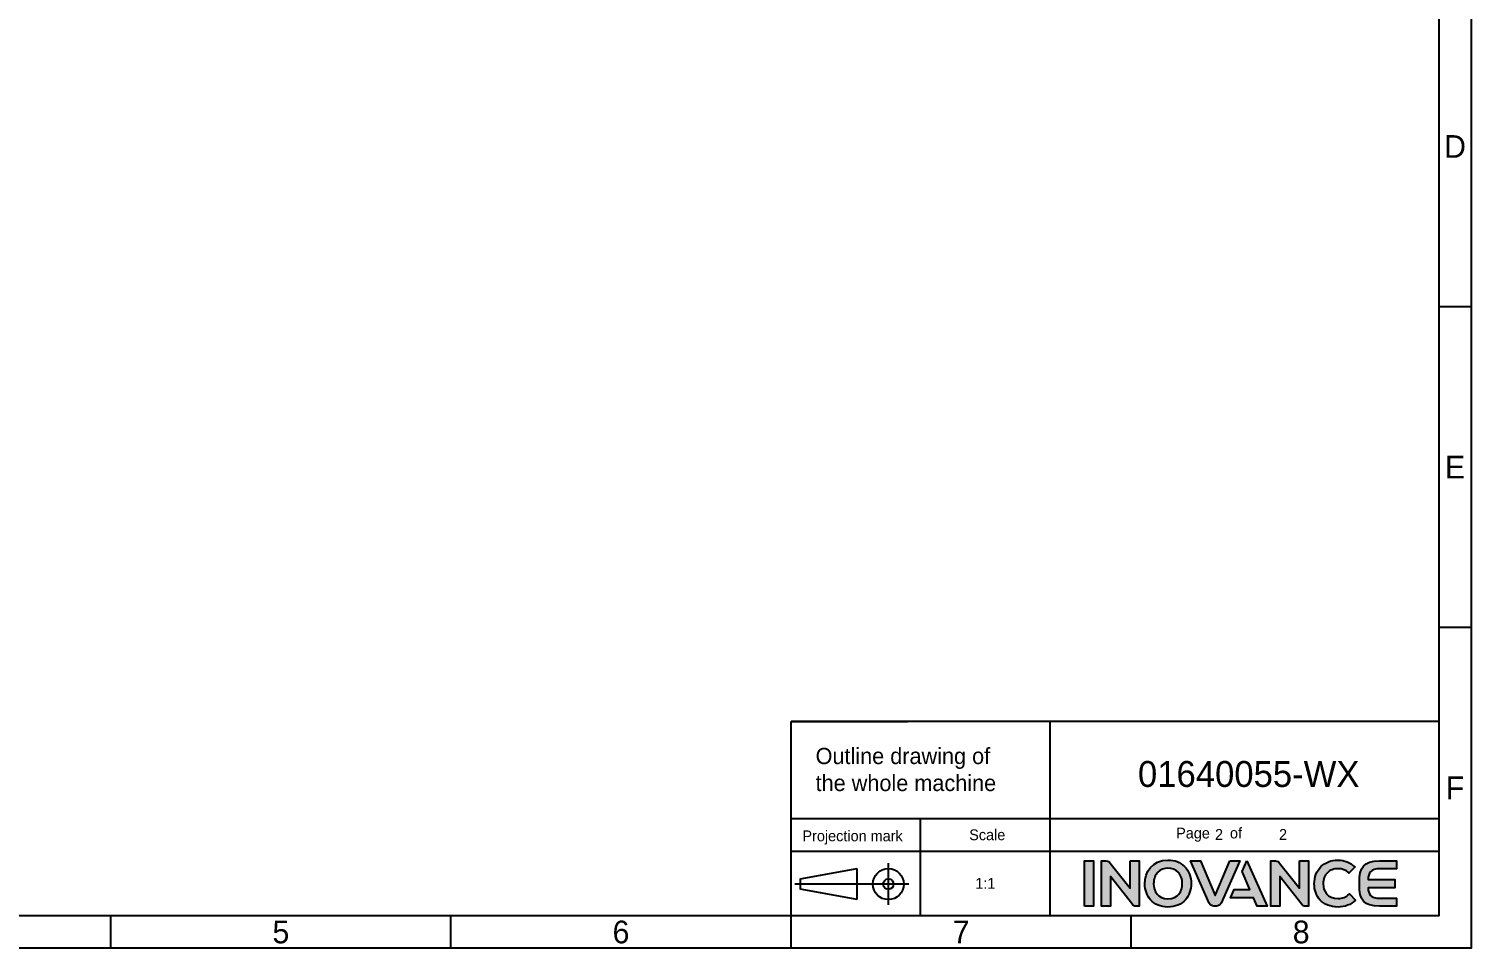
# Model space of a CAD drawing. Header units: millimetres. Extents: x 4086 to 8300, y 123 to 1549.
# Drawn here: x 7231 to 8300, y 124 to 805 of the extents above; entities that cross this region are included whole.
import ezdxf
from ezdxf.enums import TextEntityAlignment as Align

# ---------------------------------------------------------------- set-up
doc = ezdxf.new("R2010")
doc.units = ezdxf.units.MM
doc.layers.add('logo-蓝色', color=7, linetype='Continuous', true_color=0x008ccf)
doc.styles.get("Standard").update_dxf_attribs({"font": 'simsun.ttc'})
doc.styles.add('思源黑', font='SourceHanSansCN-Normal.ttf')

# ---------------------------------------------------------------- blocks, each defined once
blk = doc.blocks.new('1')
at = {"layer": 'logo-蓝色'}
h = blk.add_hatch(color=256, dxfattribs=at)
h.dxf.hatch_style = 1
edge = h.paths.add_edge_path()
edge.add_spline(control_points=[(8013.2, 154.8), (8013.2, 154.8), (8019.8, 154.8), (8019.8, 154.8), (8019.8, 154.8), (8019.8, 154.8), (8019.8, 188.2), (8019.8, 188.2), (8019.8, 188.2), (8019.8, 188.2), (8013.2, 188.2), (8013.2, 188.2), (8013.2, 188.2), (8013.2, 188.2), (8013.2, 154.8), (8013.2, 154.8)], knot_values=[0, 0, 0, 0, 0.25, 0.25, 0.25, 0.25, 0.5, 0.5, 0.5, 0.5, 0.75, 0.75, 0.75, 0.75, 1, 1, 1, 1], degree=3, periodic=1)
h = blk.add_hatch(color=256, dxfattribs=at)
h.dxf.hatch_style = 1
edge = h.paths.add_edge_path()
edge.add_spline(control_points=[(8046.9, 188.2), (8046.9, 188.2), (8046.9, 168.1), (8046.9, 168.1), (8046.9, 168.1), (8046.9, 168.1), (8032.2, 186.7), (8032.2, 186.7), (8032.2, 186.7), (8031.5, 187.6), (8030.5, 188.2), (8029.3, 188.2), (8029.3, 188.2), (8029.3, 188.2), (8025.7, 188.2), (8025.7, 188.2), (8025.7, 188.2), (8025.7, 188.2), (8025.7, 154.7), (8025.7, 154.7), (8025.7, 154.7), (8025.7, 154.7), (8032.4, 154.7), (8032.4, 154.7), (8032.4, 154.7), (8032.4, 154.7), (8032.4, 176.6), (8032.4, 176.6), (8032.4, 176.6), (8032.4, 176.6), (8048.9, 155.8), (8048.9, 155.8), (8048.9, 155.8), (8049.4, 155.1), (8050.1, 154.7), (8051, 154.7), (8051, 154.7), (8051, 154.7), (8053.6, 154.7), (8053.6, 154.7), (8053.6, 154.7), (8053.6, 154.7), (8053.6, 188.2), (8053.6, 188.2), (8053.6, 188.2), (8053.6, 188.2), (8046.9, 188.2), (8046.9, 188.2)], knot_values=[0, 0, 0, 0, 0.083333, 0.083333, 0.083333, 0.083333, 0.166667, 0.166667, 0.166667, 0.166667, 0.25, 0.25, 0.25, 0.25, 0.333333, 0.333333, 0.333333, 0.333333, 0.416667, 0.416667, 0.416667, 0.416667, 0.5, 0.5, 0.5, 0.5, 0.583333, 0.583333, 0.583333, 0.583333, 0.666667, 0.666667, 0.666667, 0.666667, 0.75, 0.75, 0.75, 0.75, 0.833333, 0.833333, 0.833333, 0.833333, 0.916667, 0.916667, 0.916667, 0.916667, 1, 1, 1, 1], degree=3, periodic=1)
h = blk.add_hatch(color=256, dxfattribs=at)
h.dxf.hatch_style = 1
edge = h.paths.add_edge_path(flags=16)
edge.add_spline(control_points=[(8067.5, 179.9), (8069.4, 181.8), (8072, 182.8), (8075, 182.8), (8075, 182.8), (8078.1, 182.8), (8080.6, 181.9), (8082.5, 180), (8082.5, 180), (8084.5, 177.9), (8085.7, 174.7), (8085.6, 171.3), (8085.6, 171.3), (8085.5, 165.9), (8082.7, 160.2), (8075, 160.2), (8075, 160.2), (8067.4, 160.2), (8064.5, 165.9), (8064.4, 171.2), (8064.4, 171.2), (8064.3, 174.6), (8065.5, 177.8), (8067.5, 179.9)], knot_values=[0, 0, 0, 0, 0.166667, 0.166667, 0.166667, 0.166667, 0.333333, 0.333333, 0.333333, 0.333333, 0.5, 0.5, 0.5, 0.5, 0.666667, 0.666667, 0.666667, 0.666667, 0.833333, 0.833333, 0.833333, 0.833333, 1, 1, 1, 1], degree=3, periodic=0)
edge = h.paths.add_edge_path()
edge.add_spline(control_points=[(8075, 188.9), (8063.2, 188.9), (8057.9, 179.8), (8057.9, 171.3), (8057.9, 171.3), (8057.9, 166.7), (8059.4, 162.5), (8062.1, 159.4), (8062.1, 159.4), (8065.1, 155.9), (8069.6, 154.1), (8075, 154.1), (8075, 154.1), (8080.4, 154.1), (8084.9, 155.9), (8088, 159.5), (8088, 159.5), (8090.6, 162.5), (8092.1, 166.8), (8092.2, 171.3), (8092.2, 171.3), (8092.2, 176.3), (8090.4, 180.9), (8087.3, 184.1), (8087.3, 184.1), (8084.2, 187.3), (8080, 188.9), (8075, 188.9)], knot_values=[0, 0, 0, 0, 0.142857, 0.142857, 0.142857, 0.142857, 0.285714, 0.285714, 0.285714, 0.285714, 0.428571, 0.428571, 0.428571, 0.428571, 0.571429, 0.571429, 0.571429, 0.571429, 0.714286, 0.714286, 0.714286, 0.714286, 0.857143, 0.857143, 0.857143, 0.857143, 1, 1, 1, 1], degree=3, periodic=0)
h = blk.add_hatch(color=256, dxfattribs=at)
h.dxf.hatch_style = 1
edge = h.paths.add_edge_path()
edge.add_spline(control_points=[(8120.9, 188.2), (8120.9, 188.2), (8110, 162.7), (8110, 162.7), (8110, 162.7), (8110, 162.7), (8099, 188.2), (8099, 188.2), (8099, 188.2), (8099, 188.2), (8091.6, 188.2), (8091.6, 188.2), (8091.6, 188.2), (8091.6, 188.2), (8105.6, 156.9), (8105.6, 156.9), (8105.6, 156.9), (8106.2, 155.7), (8107.5, 154.8), (8108.9, 154.8), (8108.9, 154.8), (8108.9, 154.8), (8108.9, 154.8), (8108.9, 154.8), (8108.9, 154.8), (8108.9, 154.8), (8111, 154.8), (8111, 154.8), (8111, 154.8), (8111, 154.8), (8111, 154.8), (8111, 154.8), (8111, 154.8), (8112.5, 154.8), (8113.7, 155.7), (8114.3, 156.9), (8114.3, 156.9), (8114.3, 156.9), (8128.3, 188.2), (8128.3, 188.2), (8128.3, 188.2), (8128.3, 188.2), (8120.9, 188.2), (8120.9, 188.2)], knot_values=[0, 0, 0, 0, 0.090909, 0.090909, 0.090909, 0.090909, 0.181818, 0.181818, 0.181818, 0.181818, 0.272727, 0.272727, 0.272727, 0.272727, 0.363636, 0.363636, 0.363636, 0.363636, 0.454545, 0.454545, 0.454545, 0.454545, 0.545455, 0.545455, 0.545455, 0.545455, 0.636364, 0.636364, 0.636364, 0.636364, 0.727273, 0.727273, 0.727273, 0.727273, 0.818182, 0.818182, 0.818182, 0.818182, 0.909091, 0.909091, 0.909091, 0.909091, 1, 1, 1, 1], degree=3, periodic=1)
h = blk.add_hatch(color=256, dxfattribs=at)
h.dxf.hatch_style = 1
edge = h.paths.add_edge_path()
edge.add_spline(control_points=[(8133.5, 188.2), (8133.5, 188.2), (8130, 180.4), (8130, 180.4), (8130, 180.4), (8130, 180.4), (8135.7, 167.2), (8135.7, 167.2), (8135.7, 167.2), (8135.7, 167.2), (8124.1, 167.2), (8124.1, 167.2), (8124.1, 167.2), (8124.1, 167.2), (8121.3, 161), (8121.3, 161), (8121.3, 161), (8121.3, 161), (8138.4, 161), (8138.4, 161), (8138.4, 161), (8138.4, 161), (8141.2, 154.8), (8141.2, 154.8), (8141.2, 154.8), (8141.2, 154.8), (8148.4, 154.8), (8148.4, 154.8), (8148.4, 154.8), (8148.4, 154.8), (8133.5, 188.2), (8133.5, 188.2)], knot_values=[0, 0, 0, 0, 0.125, 0.125, 0.125, 0.125, 0.25, 0.25, 0.25, 0.25, 0.375, 0.375, 0.375, 0.375, 0.5, 0.5, 0.5, 0.5, 0.625, 0.625, 0.625, 0.625, 0.75, 0.75, 0.75, 0.75, 0.875, 0.875, 0.875, 0.875, 1, 1, 1, 1], degree=3, periodic=1)
h = blk.add_hatch(color=256, dxfattribs=at)
h.dxf.hatch_style = 1
edge = h.paths.add_edge_path()
edge.add_spline(control_points=[(8172.4, 188.2), (8172.4, 188.2), (8172.4, 168.1), (8172.4, 168.1), (8172.4, 168.1), (8172.4, 168.1), (8157.7, 186.7), (8157.7, 186.7), (8157.7, 186.7), (8157, 187.6), (8156, 188.2), (8154.8, 188.2), (8154.8, 188.2), (8154.8, 188.2), (8151.2, 188.2), (8151.2, 188.2), (8151.2, 188.2), (8151.2, 188.2), (8151.2, 154.7), (8151.2, 154.7), (8151.2, 154.7), (8151.2, 154.7), (8157.9, 154.7), (8157.9, 154.7), (8157.9, 154.7), (8157.9, 154.7), (8157.9, 176.6), (8157.9, 176.6), (8157.9, 176.6), (8157.9, 176.6), (8174.4, 155.8), (8174.4, 155.8), (8174.4, 155.8), (8174.9, 155.1), (8175.6, 154.7), (8176.5, 154.7), (8176.5, 154.7), (8176.5, 154.7), (8179.1, 154.7), (8179.1, 154.7), (8179.1, 154.7), (8179.1, 154.7), (8179.1, 188.2), (8179.1, 188.2), (8179.1, 188.2), (8179.1, 188.2), (8172.4, 188.2), (8172.4, 188.2)], knot_values=[0, 0, 0, 0, 0.083333, 0.083333, 0.083333, 0.083333, 0.166667, 0.166667, 0.166667, 0.166667, 0.25, 0.25, 0.25, 0.25, 0.333333, 0.333333, 0.333333, 0.333333, 0.416667, 0.416667, 0.416667, 0.416667, 0.5, 0.5, 0.5, 0.5, 0.583333, 0.583333, 0.583333, 0.583333, 0.666667, 0.666667, 0.666667, 0.666667, 0.75, 0.75, 0.75, 0.75, 0.833333, 0.833333, 0.833333, 0.833333, 0.916667, 0.916667, 0.916667, 0.916667, 1, 1, 1, 1], degree=3, periodic=1)
h = blk.add_hatch(color=256, dxfattribs=at)
h.dxf.hatch_style = 1
edge = h.paths.add_edge_path()
edge.add_spline(control_points=[(8209.2, 163.6), (8207.2, 161.6), (8204.1, 160.3), (8201.1, 160.3), (8201.1, 160.3), (8193, 160.3), (8190, 166), (8190, 171.3), (8190, 171.3), (8189.9, 174.5), (8191.1, 177.5), (8193.1, 179.5), (8193.1, 179.5), (8195.1, 181.5), (8197.8, 182.5), (8201.1, 182.5), (8201.1, 182.5), (8204.1, 182.5), (8206.9, 181.5), (8208.9, 179.5), (8208.9, 179.5), (8208.9, 179.5), (8209.1, 179.3), (8209.1, 179.3), (8209.1, 179.3), (8209.1, 179.3), (8213.5, 183.6), (8213.5, 183.6), (8213.5, 183.6), (8213.5, 183.6), (8213.4, 183.8), (8213.4, 183.8), (8213.4, 183.8), (8210, 187.1), (8205.7, 188.9), (8201.1, 188.9), (8201.1, 188.9), (8195.9, 188.9), (8191.5, 187.2), (8188.3, 184), (8188.3, 184), (8185.2, 180.8), (8183.4, 176.2), (8183.4, 171.3), (8183.4, 171.3), (8183.4, 166.7), (8184.9, 162.5), (8187.6, 159.4), (8187.6, 159.4), (8190.8, 155.9), (8195.4, 154.1), (8201.1, 154.1), (8201.1, 154.1), (8206.1, 154.1), (8210.5, 155.8), (8213.8, 159), (8213.8, 159), (8213.8, 159), (8213.9, 159.2), (8213.9, 159.2), (8213.9, 159.2), (8213.9, 159.2), (8209.4, 163.8), (8209.4, 163.8), (8209.4, 163.8), (8209.4, 163.8), (8209.2, 163.6), (8209.2, 163.6)], knot_values=[0, 0, 0, 0, 0.058824, 0.058824, 0.058824, 0.058824, 0.117647, 0.117647, 0.117647, 0.117647, 0.176471, 0.176471, 0.176471, 0.176471, 0.235294, 0.235294, 0.235294, 0.235294, 0.294118, 0.294118, 0.294118, 0.294118, 0.352941, 0.352941, 0.352941, 0.352941, 0.411765, 0.411765, 0.411765, 0.411765, 0.470588, 0.470588, 0.470588, 0.470588, 0.529412, 0.529412, 0.529412, 0.529412, 0.588235, 0.588235, 0.588235, 0.588235, 0.647059, 0.647059, 0.647059, 0.647059, 0.705882, 0.705882, 0.705882, 0.705882, 0.764706, 0.764706, 0.764706, 0.764706, 0.823529, 0.823529, 0.823529, 0.823529, 0.882353, 0.882353, 0.882353, 0.882353, 0.941176, 0.941176, 0.941176, 0.941176, 1, 1, 1, 1], degree=3, periodic=0)
h = blk.add_hatch(color=256, dxfattribs=at)
h.dxf.hatch_style = 1
edge = h.paths.add_edge_path()
edge.add_spline(control_points=[(8231.8, 182.4), (8231.8, 182.4), (8244.3, 182.4), (8244.3, 182.4), (8244.3, 182.4), (8244.3, 182.4), (8244.3, 188.2), (8244.3, 188.2), (8244.3, 188.2), (8244.3, 188.2), (8231.7, 188.2), (8231.7, 188.2), (8231.7, 188.2), (8220, 188.2), (8216.8, 183.7), (8216.8, 171.9), (8216.8, 171.9), (8216.8, 171.9), (8216.8, 171.5), (8216.8, 171.5), (8216.8, 171.5), (8216.8, 171.5), (8216.8, 171.5), (8216.8, 171.5), (8216.8, 171.5), (8216.8, 171.5), (8216.8, 171.5), (8216.8, 171.5), (8216.8, 171.5), (8216.8, 171.5), (8216.8, 171.5), (8216.8, 171.5), (8216.8, 171.5), (8216.8, 171.5), (8216.8, 171), (8216.8, 171), (8216.8, 171), (8216.8, 159.2), (8220, 154.8), (8231.7, 154.8), (8231.7, 154.8), (8231.7, 154.8), (8244.3, 154.8), (8244.3, 154.8), (8244.3, 154.8), (8244.3, 154.8), (8244.3, 160.6), (8244.3, 160.6), (8244.3, 160.6), (8244.3, 160.6), (8231.8, 160.6), (8231.8, 160.6), (8231.8, 160.6), (8228.8, 160.6), (8226.4, 161.1), (8225, 162.7), (8225, 162.7), (8223.9, 164), (8223.4, 166), (8223.3, 168.4), (8223.3, 168.4), (8223.3, 168.4), (8243.2, 168.4), (8243.2, 168.4), (8243.2, 168.4), (8243.2, 168.4), (8243.2, 171.5), (8243.2, 171.5), (8243.2, 171.5), (8243.2, 171.5), (8243.2, 174.6), (8243.2, 174.6), (8243.2, 174.6), (8243.2, 174.6), (8223.3, 174.6), (8223.3, 174.6), (8223.3, 174.6), (8223.4, 176.9), (8223.9, 178.9), (8225, 180.2), (8225, 180.2), (8226.4, 181.8), (8228.8, 182.4), (8231.8, 182.4)], knot_values=[0, 0, 0, 0, 0.047619, 0.047619, 0.047619, 0.047619, 0.095238, 0.095238, 0.095238, 0.095238, 0.142857, 0.142857, 0.142857, 0.142857, 0.190476, 0.190476, 0.190476, 0.190476, 0.238095, 0.238095, 0.238095, 0.238095, 0.285714, 0.285714, 0.285714, 0.285714, 0.333333, 0.333333, 0.333333, 0.333333, 0.380952, 0.380952, 0.380952, 0.380952, 0.428571, 0.428571, 0.428571, 0.428571, 0.47619, 0.47619, 0.47619, 0.47619, 0.52381, 0.52381, 0.52381, 0.52381, 0.571429, 0.571429, 0.571429, 0.571429, 0.619048, 0.619048, 0.619048, 0.619048, 0.666667, 0.666667, 0.666667, 0.666667, 0.714286, 0.714286, 0.714286, 0.714286, 0.761905, 0.761905, 0.761905, 0.761905, 0.809524, 0.809524, 0.809524, 0.809524, 0.857143, 0.857143, 0.857143, 0.857143, 0.904762, 0.904762, 0.904762, 0.904762, 0.952381, 0.952381, 0.952381, 0.952381, 1, 1, 1, 1], degree=3, periodic=0)
at = {"color": 2}
for p, q in [((8299.7, 598.8), (8275.7, 598.8)), ((8299.7, 361.2), (8275.7, 361.2)), ((8275.7, 291.6), (7795.7, 291.6)), ((7795.7, 147.6), (7795.7, 291.6)), ((7795.7, 291.6), (7882.1, 291.6)), ((7987.7, 147.6), (7987.7, 291.6)), ((7795.7, 147.6), (7795.7, 219.6)), ((7795.7, 219.6), (7882.1, 219.6)), ((7795.7, 219.6), (8275.7, 219.6)), ((7891.7, 147.6), (7891.7, 219.6)), ((7795.7, 195.6), (7987.7, 195.6)), ((7802.5, 175), (7844.7, 182.6)), ((7844.7, 159.6), (7844.7, 182.6)), ((7867.8, 155.8), (7867.8, 186.5)), ((7883.1, 171.1), (7798.6, 171.1)), ((7802.5, 175), (7802.5, 167.3)), ((7844.7, 159.6), (7802.5, 167.3)), ((7291.7, 123.6), (7291.7, 147.6)), ((7543.7, 123.6), (7543.7, 147.6)), ((7795.7, 123.6), (7795.7, 147.6)), ((8047.7, 123.6), (8047.7, 147.6))]:
    blk.add_line(p, q, dxfattribs=at)
for points in [[(6283.7, 123.6), (6283.7, 1549.2), (8299.7, 1549.2), (8299.7, 123.6)], [(6403.7, 147.6), (6403.7, 1525.2), (8275.7, 1525.2), (8275.7, 147.6)], [(7987.7, 195.6), (8275.7, 195.6), (8275.7, 147.6), (7987.7, 147.6)]]:
    blk.add_lwpolyline(points, close=True, dxfattribs=at)
for radius in [11.5, 3.84]:
    blk.add_circle((7867.8, 171.1), radius, dxfattribs=at)
at = {"layer": 'logo-蓝色'}
for points, knots in [([(8013.2, 154.8), (8013.2, 154.8), (8019.8, 154.8), (8019.8, 154.8), (8019.8, 154.8), (8019.8, 154.8), (8019.8, 188.2), (8019.8, 188.2), (8019.8, 188.2), (8019.8, 188.2), (8013.2, 188.2), (8013.2, 188.2), (8013.2, 188.2), (8013.2, 188.2), (8013.2, 154.8), (8013.2, 154.8)], [0, 0, 0, 0, 0.25, 0.25, 0.25, 0.25, 0.5, 0.5, 0.5, 0.5, 0.75, 0.75, 0.75, 0.75, 1, 1, 1, 1]), ([(8046.9, 188.2), (8046.9, 188.2), (8046.9, 168.1), (8046.9, 168.1), (8046.9, 168.1), (8046.9, 168.1), (8032.2, 186.7), (8032.2, 186.7), (8032.2, 186.7), (8031.5, 187.6), (8030.5, 188.2), (8029.3, 188.2), (8029.3, 188.2), (8029.3, 188.2), (8025.7, 188.2), (8025.7, 188.2), (8025.7, 188.2), (8025.7, 188.2), (8025.7, 154.7), (8025.7, 154.7), (8025.7, 154.7), (8025.7, 154.7), (8032.4, 154.7), (8032.4, 154.7), (8032.4, 154.7), (8032.4, 154.7), (8032.4, 176.6), (8032.4, 176.6), (8032.4, 176.6), (8032.4, 176.6), (8048.9, 155.8), (8048.9, 155.8), (8048.9, 155.8), (8049.4, 155.1), (8050.1, 154.7), (8051, 154.7), (8051, 154.7), (8051, 154.7), (8053.6, 154.7), (8053.6, 154.7), (8053.6, 154.7), (8053.6, 154.7), (8053.6, 188.2), (8053.6, 188.2), (8053.6, 188.2), (8053.6, 188.2), (8046.9, 188.2), (8046.9, 188.2)], [0, 0, 0, 0, 0.083333, 0.083333, 0.083333, 0.083333, 0.166667, 0.166667, 0.166667, 0.166667, 0.25, 0.25, 0.25, 0.25, 0.333333, 0.333333, 0.333333, 0.333333, 0.416667, 0.416667, 0.416667, 0.416667, 0.5, 0.5, 0.5, 0.5, 0.583333, 0.583333, 0.583333, 0.583333, 0.666667, 0.666667, 0.666667, 0.666667, 0.75, 0.75, 0.75, 0.75, 0.833333, 0.833333, 0.833333, 0.833333, 0.916667, 0.916667, 0.916667, 0.916667, 1, 1, 1, 1]), ([(8075, 188.9), (8063.2, 188.9), (8057.9, 179.8), (8057.9, 171.3), (8057.9, 171.3), (8057.9, 166.7), (8059.4, 162.5), (8062.1, 159.4), (8062.1, 159.4), (8065.1, 155.9), (8069.6, 154.1), (8075, 154.1), (8075, 154.1), (8080.4, 154.1), (8084.9, 155.9), (8088, 159.5), (8088, 159.5), (8090.6, 162.5), (8092.1, 166.8), (8092.2, 171.3), (8092.2, 171.3), (8092.2, 176.3), (8090.4, 180.9), (8087.3, 184.1), (8087.3, 184.1), (8084.2, 187.3), (8080, 188.9), (8075, 188.9)], [0, 0, 0, 0, 0.142857, 0.142857, 0.142857, 0.142857, 0.285714, 0.285714, 0.285714, 0.285714, 0.428571, 0.428571, 0.428571, 0.428571, 0.571429, 0.571429, 0.571429, 0.571429, 0.714286, 0.714286, 0.714286, 0.714286, 0.857143, 0.857143, 0.857143, 0.857143, 1, 1, 1, 1]), ([(8067.5, 179.9), (8069.4, 181.8), (8072, 182.8), (8075, 182.8), (8075, 182.8), (8078.1, 182.8), (8080.6, 181.9), (8082.5, 180), (8082.5, 180), (8084.5, 177.9), (8085.7, 174.7), (8085.6, 171.3), (8085.6, 171.3), (8085.5, 165.9), (8082.7, 160.2), (8075, 160.2), (8075, 160.2), (8067.4, 160.2), (8064.5, 165.9), (8064.4, 171.2), (8064.4, 171.2), (8064.3, 174.6), (8065.5, 177.8), (8067.5, 179.9)], [0, 0, 0, 0, 0.166667, 0.166667, 0.166667, 0.166667, 0.333333, 0.333333, 0.333333, 0.333333, 0.5, 0.5, 0.5, 0.5, 0.666667, 0.666667, 0.666667, 0.666667, 0.833333, 0.833333, 0.833333, 0.833333, 1, 1, 1, 1]), ([(8120.9, 188.2), (8120.9, 188.2), (8110, 162.7), (8110, 162.7), (8110, 162.7), (8110, 162.7), (8099, 188.2), (8099, 188.2), (8099, 188.2), (8099, 188.2), (8091.6, 188.2), (8091.6, 188.2), (8091.6, 188.2), (8091.6, 188.2), (8105.6, 156.9), (8105.6, 156.9), (8105.6, 156.9), (8106.2, 155.7), (8107.5, 154.8), (8108.9, 154.8), (8108.9, 154.8), (8108.9, 154.8), (8108.9, 154.8), (8108.9, 154.8), (8108.9, 154.8), (8108.9, 154.8), (8111, 154.8), (8111, 154.8), (8111, 154.8), (8111, 154.8), (8111, 154.8), (8111, 154.8), (8111, 154.8), (8112.5, 154.8), (8113.7, 155.7), (8114.3, 156.9), (8114.3, 156.9), (8114.3, 156.9), (8128.3, 188.2), (8128.3, 188.2), (8128.3, 188.2), (8128.3, 188.2), (8120.9, 188.2), (8120.9, 188.2)], [0, 0, 0, 0, 0.090909, 0.090909, 0.090909, 0.090909, 0.181818, 0.181818, 0.181818, 0.181818, 0.272727, 0.272727, 0.272727, 0.272727, 0.363636, 0.363636, 0.363636, 0.363636, 0.454545, 0.454545, 0.454545, 0.454545, 0.545455, 0.545455, 0.545455, 0.545455, 0.636364, 0.636364, 0.636364, 0.636364, 0.727273, 0.727273, 0.727273, 0.727273, 0.818182, 0.818182, 0.818182, 0.818182, 0.909091, 0.909091, 0.909091, 0.909091, 1, 1, 1, 1]), ([(8133.5, 188.2), (8133.5, 188.2), (8130, 180.4), (8130, 180.4), (8130, 180.4), (8130, 180.4), (8135.7, 167.2), (8135.7, 167.2), (8135.7, 167.2), (8135.7, 167.2), (8124.1, 167.2), (8124.1, 167.2), (8124.1, 167.2), (8124.1, 167.2), (8121.3, 161), (8121.3, 161), (8121.3, 161), (8121.3, 161), (8138.4, 161), (8138.4, 161), (8138.4, 161), (8138.4, 161), (8141.2, 154.8), (8141.2, 154.8), (8141.2, 154.8), (8141.2, 154.8), (8148.4, 154.8), (8148.4, 154.8), (8148.4, 154.8), (8148.4, 154.8), (8133.5, 188.2), (8133.5, 188.2)], [0, 0, 0, 0, 0.125, 0.125, 0.125, 0.125, 0.25, 0.25, 0.25, 0.25, 0.375, 0.375, 0.375, 0.375, 0.5, 0.5, 0.5, 0.5, 0.625, 0.625, 0.625, 0.625, 0.75, 0.75, 0.75, 0.75, 0.875, 0.875, 0.875, 0.875, 1, 1, 1, 1]), ([(8172.4, 188.2), (8172.4, 188.2), (8172.4, 168.1), (8172.4, 168.1), (8172.4, 168.1), (8172.4, 168.1), (8157.7, 186.7), (8157.7, 186.7), (8157.7, 186.7), (8157, 187.6), (8156, 188.2), (8154.8, 188.2), (8154.8, 188.2), (8154.8, 188.2), (8151.2, 188.2), (8151.2, 188.2), (8151.2, 188.2), (8151.2, 188.2), (8151.2, 154.7), (8151.2, 154.7), (8151.2, 154.7), (8151.2, 154.7), (8157.9, 154.7), (8157.9, 154.7), (8157.9, 154.7), (8157.9, 154.7), (8157.9, 176.6), (8157.9, 176.6), (8157.9, 176.6), (8157.9, 176.6), (8174.4, 155.8), (8174.4, 155.8), (8174.4, 155.8), (8174.9, 155.1), (8175.6, 154.7), (8176.5, 154.7), (8176.5, 154.7), (8176.5, 154.7), (8179.1, 154.7), (8179.1, 154.7), (8179.1, 154.7), (8179.1, 154.7), (8179.1, 188.2), (8179.1, 188.2), (8179.1, 188.2), (8179.1, 188.2), (8172.4, 188.2), (8172.4, 188.2)], [0, 0, 0, 0, 0.083333, 0.083333, 0.083333, 0.083333, 0.166667, 0.166667, 0.166667, 0.166667, 0.25, 0.25, 0.25, 0.25, 0.333333, 0.333333, 0.333333, 0.333333, 0.416667, 0.416667, 0.416667, 0.416667, 0.5, 0.5, 0.5, 0.5, 0.583333, 0.583333, 0.583333, 0.583333, 0.666667, 0.666667, 0.666667, 0.666667, 0.75, 0.75, 0.75, 0.75, 0.833333, 0.833333, 0.833333, 0.833333, 0.916667, 0.916667, 0.916667, 0.916667, 1, 1, 1, 1]), ([(8209.2, 163.6), (8207.2, 161.6), (8204.1, 160.3), (8201.1, 160.3), (8201.1, 160.3), (8193, 160.3), (8190, 166), (8190, 171.3), (8190, 171.3), (8189.9, 174.5), (8191.1, 177.5), (8193.1, 179.5), (8193.1, 179.5), (8195.1, 181.5), (8197.8, 182.5), (8201.1, 182.5), (8201.1, 182.5), (8204.1, 182.5), (8206.9, 181.5), (8208.9, 179.5), (8208.9, 179.5), (8208.9, 179.5), (8209.1, 179.3), (8209.1, 179.3), (8209.1, 179.3), (8209.1, 179.3), (8213.5, 183.6), (8213.5, 183.6), (8213.5, 183.6), (8213.5, 183.6), (8213.4, 183.8), (8213.4, 183.8), (8213.4, 183.8), (8210, 187.1), (8205.7, 188.9), (8201.1, 188.9), (8201.1, 188.9), (8195.9, 188.9), (8191.5, 187.2), (8188.3, 184), (8188.3, 184), (8185.2, 180.8), (8183.4, 176.2), (8183.4, 171.3), (8183.4, 171.3), (8183.4, 166.7), (8184.9, 162.5), (8187.6, 159.4), (8187.6, 159.4), (8190.8, 155.9), (8195.4, 154.1), (8201.1, 154.1), (8201.1, 154.1), (8206.1, 154.1), (8210.5, 155.8), (8213.8, 159), (8213.8, 159), (8213.8, 159), (8213.9, 159.2), (8213.9, 159.2), (8213.9, 159.2), (8213.9, 159.2), (8209.4, 163.8), (8209.4, 163.8), (8209.4, 163.8), (8209.4, 163.8), (8209.2, 163.6), (8209.2, 163.6)], [0, 0, 0, 0, 0.058824, 0.058824, 0.058824, 0.058824, 0.117647, 0.117647, 0.117647, 0.117647, 0.176471, 0.176471, 0.176471, 0.176471, 0.235294, 0.235294, 0.235294, 0.235294, 0.294118, 0.294118, 0.294118, 0.294118, 0.352941, 0.352941, 0.352941, 0.352941, 0.411765, 0.411765, 0.411765, 0.411765, 0.470588, 0.470588, 0.470588, 0.470588, 0.529412, 0.529412, 0.529412, 0.529412, 0.588235, 0.588235, 0.588235, 0.588235, 0.647059, 0.647059, 0.647059, 0.647059, 0.705882, 0.705882, 0.705882, 0.705882, 0.764706, 0.764706, 0.764706, 0.764706, 0.823529, 0.823529, 0.823529, 0.823529, 0.882353, 0.882353, 0.882353, 0.882353, 0.941176, 0.941176, 0.941176, 0.941176, 1, 1, 1, 1]), ([(8231.8, 182.4), (8231.8, 182.4), (8244.3, 182.4), (8244.3, 182.4), (8244.3, 182.4), (8244.3, 182.4), (8244.3, 188.2), (8244.3, 188.2), (8244.3, 188.2), (8244.3, 188.2), (8231.7, 188.2), (8231.7, 188.2), (8231.7, 188.2), (8220, 188.2), (8216.8, 183.7), (8216.8, 171.9), (8216.8, 171.9), (8216.8, 171.9), (8216.8, 171.5), (8216.8, 171.5), (8216.8, 171.5), (8216.8, 171.5), (8216.8, 171.5), (8216.8, 171.5), (8216.8, 171.5), (8216.8, 171.5), (8216.8, 171.5), (8216.8, 171.5), (8216.8, 171.5), (8216.8, 171.5), (8216.8, 171.5), (8216.8, 171.5), (8216.8, 171.5), (8216.8, 171.5), (8216.8, 171), (8216.8, 171), (8216.8, 171), (8216.8, 159.2), (8220, 154.8), (8231.7, 154.8), (8231.7, 154.8), (8231.7, 154.8), (8244.3, 154.8), (8244.3, 154.8), (8244.3, 154.8), (8244.3, 154.8), (8244.3, 160.6), (8244.3, 160.6), (8244.3, 160.6), (8244.3, 160.6), (8231.8, 160.6), (8231.8, 160.6), (8231.8, 160.6), (8228.8, 160.6), (8226.4, 161.1), (8225, 162.7), (8225, 162.7), (8223.9, 164), (8223.4, 166), (8223.3, 168.4), (8223.3, 168.4), (8223.3, 168.4), (8243.2, 168.4), (8243.2, 168.4), (8243.2, 168.4), (8243.2, 168.4), (8243.2, 171.5), (8243.2, 171.5), (8243.2, 171.5), (8243.2, 171.5), (8243.2, 174.6), (8243.2, 174.6), (8243.2, 174.6), (8243.2, 174.6), (8223.3, 174.6), (8223.3, 174.6), (8223.3, 174.6), (8223.4, 176.9), (8223.9, 178.9), (8225, 180.2), (8225, 180.2), (8226.4, 181.8), (8228.8, 182.4), (8231.8, 182.4)], [0, 0, 0, 0, 0.047619, 0.047619, 0.047619, 0.047619, 0.095238, 0.095238, 0.095238, 0.095238, 0.142857, 0.142857, 0.142857, 0.142857, 0.190476, 0.190476, 0.190476, 0.190476, 0.238095, 0.238095, 0.238095, 0.238095, 0.285714, 0.285714, 0.285714, 0.285714, 0.333333, 0.333333, 0.333333, 0.333333, 0.380952, 0.380952, 0.380952, 0.380952, 0.428571, 0.428571, 0.428571, 0.428571, 0.47619, 0.47619, 0.47619, 0.47619, 0.52381, 0.52381, 0.52381, 0.52381, 0.571429, 0.571429, 0.571429, 0.571429, 0.619048, 0.619048, 0.619048, 0.619048, 0.666667, 0.666667, 0.666667, 0.666667, 0.714286, 0.714286, 0.714286, 0.714286, 0.761905, 0.761905, 0.761905, 0.761905, 0.809524, 0.809524, 0.809524, 0.809524, 0.857143, 0.857143, 0.857143, 0.857143, 0.904762, 0.904762, 0.904762, 0.904762, 0.952381, 0.952381, 0.952381, 0.952381, 1, 1, 1, 1])]:
    blk.add_open_spline(points, degree=3, knots=knots, dxfattribs=at)
at = {"color": 2, "style": '思源黑'}
for s, height, p in [('D', 16.8, (8287.7, 717.6)), ('E', 16.8, (8287.7, 480)), ('F', 16.8, (8287.7, 242.4)), ('Projection mark', 8, (7841.3, 206.8)), ('Scale', 8, (7941.1, 207.6)), ('5', 16.8, (7417.7, 135.6)), ('6', 16.8, (7669.7, 135.6)), ('7', 16.8, (7921.7, 135.6)), ('8', 16.8, (8173.7, 135.6))]:
    blk.add_text(s, height=height, dxfattribs=at).set_placement(p, align=Align.MIDDLE_CENTER)
blk.add_text('Page     of    ', height=8, dxfattribs=at).set_placement((8111.4, 207.9), align=Align.MIDDLE)
at = {"color": 2, "insert": (7813.9, 272), "char_height": 12, "width": 145.175, "attachment_point": 1}
blk.add_mtext('{\\fSource Han Sans CN Regular|b0|i0|c0|p34;Outline drawing of the whole machine}', dxfattribs=at)
at = {"color": 7, "style": '思源黑'}
for tag, height, p in [('编号', 19.2, (8134.8, 252.7)), ('比例', 8, (7939.7, 171.6))]:
    blk.add_attdef(tag, text='', height=height, dxfattribs=at).set_placement(p, align=Align.MIDDLE)
at = {"linetype": 'Continuous', "lineweight": 0, "ltscale": 0.3, "style": '思源黑'}
for tag, p in [('当前页', (8121.4, 207.9)), ('总页数', (8160.3, 207.9))]:
    blk.add_attdef(tag, text='', height=8, dxfattribs=at).set_placement(p, align=Align.MIDDLE)

msp = doc.modelspace()

# ---------------------------------------------------------------- block references
ref = msp.add_blockref('1', (0, 0))
ref.add_attrib('编号', '01640055-WX', dxfattribs={"color": 7, "height": 19.2, "style": '思源黑'}).set_placement((8134.84, 252.67), align=Align.MIDDLE)
ref.add_attrib('比例', '1:1', dxfattribs={"color": 7, "height": 8, "style": '思源黑'}).set_placement((7939.66, 171.62), align=Align.MIDDLE)
ref.add_attrib('总页数', '2', dxfattribs={"linetype": 'Continuous', "lineweight": 0, "ltscale": 0.3, "height": 8, "style": '思源黑'}).set_placement((8160.27, 207.93), align=Align.MIDDLE)
ref.add_attrib('当前页', '2', dxfattribs={"linetype": 'Continuous', "lineweight": 0, "ltscale": 0.3, "height": 8, "style": '思源黑'}).set_placement((8112.84, 207.93), align=Align.MIDDLE)

doc.saveas('drawing.dxf')
